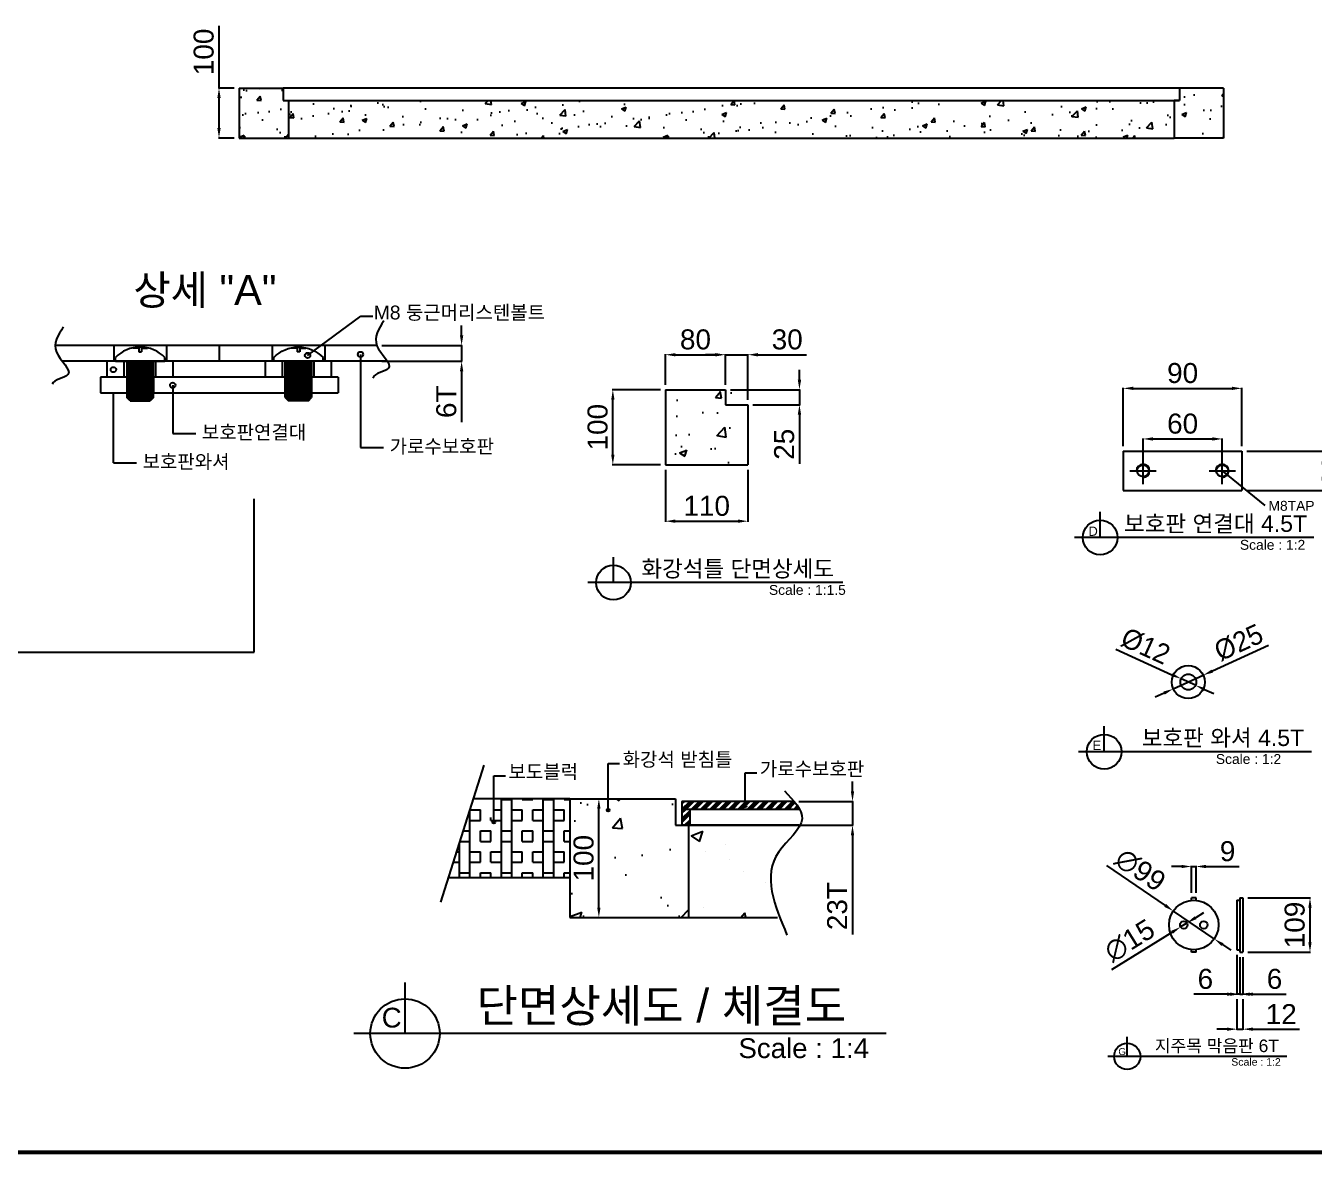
# Model space of a CAD drawing. Header units: millimetres. Extents: x 20003 to 26523, y -49763 to -45153.
# Drawn here: x 22654 to 25232, y -49612 to -47354 of the extents above; entities that cross this region are included whole.
import ezdxf
from ezdxf.enums import TextEntityAlignment as Align

# ---------------------------------------------------------------- set-up
doc = ezdxf.new("R2010")
doc.units = ezdxf.units.MM
doc.layers.add('LAYOUT', color=7, linetype='Continuous')
doc.layers.add('TEXT', color=7, linetype='Continuous')
doc.styles.get("Standard").update_dxf_attribs({"font": 'arial.ttf'})
doc.dimstyles.new('ISO-25', dxfattribs={"dimtxt": 40, "dimasz": 20, "dimexe": 1.25, "dimexo": 10, "dimgap": 10, "dimtad": 1, "dimdec": 0, "dimtxsty": 'Standard', "dimcen": 2.5, "dimclrd": 3, "dimclre": 3, "dimclrt": 3, "dimadec": 0, "dimazin": 0, "dimtfac": 1, "dimtdec": 0, "dimtmove": 0, "dimatfit": 3, "dimfxl": 0, "dimarcsym": 0})
pattern_1 = [(50, (10617.92, -49436.316), (100.20157, -8.7665), [10.4775, -115.2525]), (355, (10617.92, -49436.32), (-19.3839, 105.0813), [8.382, -92.2023]), (100.45144, (10626.27, -49437.05), (80.8177, 96.31476), [8.9045, -97.9496]), (46.1842, (10617.92, -49408.38), (149.0935, -23.1233), [15.7162, -172.8787]), (96.6356, (10630.35, -49410.3), (130.5723, 136.0844), [13.3568, -146.9246]), (351.1842, (10617.92, -49408.38), (130.5723, 136.0844), [12.573, -138.3029]), (21, (10631.89, -49415.36), (83.3879, -56.24586), [10.4775, -115.2525]), (326, (10631.89, -49415.36), (33.9911, 101.3034), [8.382, -92.202]), (71.45144, (10638.84, -49420.05), (117.379, 45.0575), [8.9045, -97.9495]), (37.5, (10617.924, -49436.316), (1.69873, 46.50527), [0, -91.0844, 0, -93.599, 0, -92.55125]), (7.5, (10617.924, -49436.316), (36.75081, 55.09932), [0, -53.3654, 0, -88.9889, 0, -35.27425]), (327.5, (10586.77, -49436.316), (74.57483, -3.15081), [0, -34.925, 0, -108.966, 0, -144.5895]), (317.5, (10572.8, -49436.316), (81.47105, 13.98457), [0, -45.4025, 0, -72.3646, 0, -102.6795])]

# ---------------------------------------------------------------- blocks, each defined once
blk = doc.blocks.new('*D16')
at = {"color": 3, "lineweight": -2, "transparency": 16777216}
for p, q in [((24850.2, -48194.6), (24850.2, -48077.9)), ((24870.2, -48079.2), (25067.8, -48079.2)), ((25087.8, -48194.6), (25087.8, -48077.9))]:
    blk.add_line(p, q, dxfattribs=at)
at = {"color": 3, "transparency": 16777216}
for points in [[(24870.2, -48075.9), (24870.2, -48082.5), (24850.2, -48079.2)], [(25067.8, -48075.9), (25067.8, -48082.5), (25087.8, -48079.2)]]:
    blk.add_solid(points, dxfattribs=at)
at = {"layer": 'Defpoints', "color": 0, "transparency": 16777216}
for p in [(25087.8, -48079.2), (24850.2, -48204.6), (25087.8, -48204.6)]:
    blk.add_point(p, dxfattribs=at)
at = {"color": 3, "transparency": 16777216, "insert": (24969, -48048.8), "char_height": 40, "attachment_point": 5}
blk.add_mtext('90', dxfattribs=at)
blk = doc.blocks.new('*D17')
at = {"color": 3, "lineweight": -2, "transparency": 16777216}
for p, q in [((25097.8, -48204.6), (25299.7, -48204.6)), ((25298.5, -48263.8), (25298.5, -48224.6)), ((25097.8, -48283.8), (25299.7, -48283.8))]:
    blk.add_line(p, q, dxfattribs=at)
at = {"color": 3, "transparency": 16777216}
for points in [[(25295.2, -48224.6), (25301.8, -48224.6), (25298.5, -48204.6)], [(25295.2, -48263.8), (25301.8, -48263.8), (25298.5, -48283.8)]]:
    blk.add_solid(points, dxfattribs=at)
at = {"layer": 'Defpoints', "color": 0, "transparency": 16777216}
for p in [(25087.8, -48204.6), (25298.5, -48204.6), (25087.8, -48283.8)]:
    blk.add_point(p, dxfattribs=at)
at = {"color": 3, "transparency": 16777216, "insert": (25268, -48244.2), "char_height": 40, "attachment_point": 5, "rotation": 90}
blk.add_mtext('30', dxfattribs=at)
blk = doc.blocks.new('*D18')
at = {"color": 3, "lineweight": -2, "transparency": 16777216}
for p, q in [((25140.6, -48593.8), (25028.5, -48644.9)), ((24950.2, -48680.5), (25010.3, -48653.1)), ((24932, -48688.8), (24913.8, -48697.1))]:
    blk.add_line(p, q, dxfattribs=at)
at = {"color": 3, "transparency": 16777216}
for points in [[(25027.1, -48641.8), (25029.9, -48647.9), (25010.3, -48653.1)], [(24930.7, -48685.8), (24933.4, -48691.8), (24950.2, -48680.5)]]:
    blk.add_solid(points, dxfattribs=at)
at = {"layer": 'Defpoints', "color": 0, "transparency": 16777216}
for p in [(25010.3, -48653.1), (24950.2, -48680.5)]:
    blk.add_point(p, dxfattribs=at)
at = {"color": 3, "transparency": 16777216, "insert": (25081.2, -48587.9), "char_height": 40, "attachment_point": 5, "rotation": 24.4839}
blk.add_mtext('{\\fMS PGothic|b0|i0|c129|p34;%%C25}', dxfattribs=at)
blk = doc.blocks.new('*D19')
at = {"color": 3, "lineweight": -2, "transparency": 16777216}
for p, q in [((24835.4, -48601.3), (24947.6, -48652.1)), ((24994.7, -48673.4), (24965.9, -48660.3)), ((25012.9, -48681.6), (25031.2, -48689.8))]:
    blk.add_line(p, q, dxfattribs=at)
at = {"color": 3, "transparency": 16777216}
for points in [[(24949, -48649), (24946.3, -48655.1), (24965.9, -48660.3)], [(25014.3, -48678.6), (25011.6, -48684.6), (24994.7, -48673.4)]]:
    blk.add_solid(points, dxfattribs=at)
at = {"layer": 'Defpoints', "color": 0, "transparency": 16777216}
for p in [(24965.9, -48660.3), (24994.7, -48673.4)]:
    blk.add_point(p, dxfattribs=at)
at = {"color": 3, "transparency": 16777216, "insert": (24894.8, -48595.2), "char_height": 40, "attachment_point": 5, "rotation": 335.6577}
blk.add_mtext('{\\fMS PGothic|b0|i0|c129|p34;%%C12}', dxfattribs=at)
blk = doc.blocks.new('*D20')
at = {"color": 3, "lineweight": -2, "transparency": 16777216}
for p, q in [((24889.8, -48234.2), (24889.8, -48179.2)), ((24909.8, -48180.4), (25028.2, -48180.4)), ((25048.2, -48234.2), (25048.2, -48179.2))]:
    blk.add_line(p, q, dxfattribs=at)
at = {"color": 3, "transparency": 16777216}
for points in [[(24909.8, -48177.1), (24909.8, -48183.8), (24889.8, -48180.4)], [(25028.2, -48177.1), (25028.2, -48183.8), (25048.2, -48180.4)]]:
    blk.add_solid(points, dxfattribs=at)
at = {"layer": 'Defpoints', "color": 0, "transparency": 16777216}
for p in [(25048.2, -48180.4), (24889.8, -48244.2), (25048.2, -48244.2)]:
    blk.add_point(p, dxfattribs=at)
at = {"color": 3, "transparency": 16777216, "insert": (24969, -48150), "char_height": 40, "attachment_point": 5}
blk.add_mtext('60', dxfattribs=at)
blk = doc.blocks.new('A$C36924EFD')
for p, q in [((0, 45), (0, -45)), ((0, 45), (6, 45)), ((6, -45), (6, 45)), ((0, -45), (6, -45))]:
    blk.add_line(p, q)
blk = doc.blocks.new('*D21')
at = {"color": 3, "lineweight": -2, "transparency": 16777216}
for p, q in [((23526.2, -47973.3), (23526.2, -47953.3)), ((23366.5, -47993.3), (23527.4, -47993.3)), ((23526.2, -47993.3), (23526.2, -48025)), ((23366.5, -48025), (23527.4, -48025)), ((23526.2, -48045), (23526.2, -48147))]:
    blk.add_line(p, q, dxfattribs=at)
at = {"color": 3, "transparency": 16777216}
for points in [[(23522.8, -47973.3), (23529.5, -47973.3), (23526.2, -47993.3)], [(23522.8, -48045), (23529.5, -48045), (23526.2, -48025)]]:
    blk.add_solid(points, dxfattribs=at)
at = {"layer": 'Defpoints', "color": 0, "transparency": 16777216}
for p in [(23356.5, -47993.3), (23356.5, -48025), (23526.2, -48025)]:
    blk.add_point(p, dxfattribs=at)
at = {"color": 3, "transparency": 16777216, "insert": (23495.7, -48106), "char_height": 40, "attachment_point": 5, "rotation": 90}
blk.add_mtext('6T', dxfattribs=at)
blk = doc.blocks.new('A$C5731754A')
at = {"color": 1}
for p, q in [((-11.2, 19.7), (-11.2, 20.5)), ((-1.9, 19.7), (-11.2, 19.7)), ((-1.9, 19.7), (-1.9, 14.1)), ((1.9, 19.7), (1.9, 14.1)), ((1.9, 19.7), (11.2, 19.7)), ((11.2, 19.7), (11.2, 20.5)), ((-37.5, 0), (-37.5, 5.7)), ((-37.5, 0), (37.5, 0)), ((-20, 0), (-20, -55)), ((-20, 0), (20, 0)), ((-1.9, 14.1), (1.9, 14.1)), ((20, -55), (20, 0)), ((37.5, 0), (37.5, 5.7)), ((-20, -2.5), (20, -2.5)), ((-20, -5), (20, -5)), ((-20, -7.5), (20, -7.5)), ((-20, -7.5), (20, -7.5)), ((-20, -10), (20, -10)), ((-20, -12.5), (20, -12.5)), ((-20, -12.5), (20, -12.5)), ((-20, -15), (20, -15)), ((-20, -17.5), (20, -17.5)), ((-20, -17.5), (20, -17.5)), ((-20, -20), (20, -20)), ((-20, -22.5), (20, -22.5)), ((-20, -22.5), (20, -22.5)), ((-20, -25), (20, -25)), ((-20, -27.5), (20, -27.5)), ((-20, -27.5), (20, -27.5)), ((-20, -30), (20, -30)), ((-20, -32.5), (20, -32.5)), ((-20, -35), (20, -35)), ((-20, -37.5), (20, -37.5)), ((-20, -40), (20, -40)), ((-20, -42.5), (20, -42.5)), ((-20, -45), (20, -45)), ((-20, -47.5), (20, -47.5)), ((-20, -50), (20, -50)), ((-20, -52.5), (20, -52.5)), ((-15, -60), (-20, -55)), ((-20, -55), (20, -55)), ((-17.5, -57.5), (17.5, -57.5)), ((20, -55), (15, -60)), ((-15, -60), (15, -60))]:
    blk.add_line(p, q, dxfattribs=at)
blk.add_arc((0, -30.4), 52, 43.8928, 136.1072, dxfattribs=at)
blk = doc.blocks.new('*D22')
at = {"color": 3, "lineweight": -2, "transparency": 16777216}
for p, q in [((24308.4, -48885.8), (24308.4, -48865.8)), ((24201.1, -48905.8), (24309.6, -48905.8)), ((24308.4, -48905.8), (24308.4, -48953.3)), ((24211.9, -48953.3), (24309.6, -48953.3)), ((24308.4, -48973.3), (24308.4, -49171.9))]:
    blk.add_line(p, q, dxfattribs=at)
at = {"color": 3, "transparency": 16777216}
for points in [[(24305.1, -48885.8), (24311.7, -48885.8), (24308.4, -48905.8)], [(24305.1, -48973.3), (24311.7, -48973.3), (24308.4, -48953.3)]]:
    blk.add_solid(points, dxfattribs=at)
at = {"layer": 'Defpoints', "color": 0, "transparency": 16777216}
for p in [(24191.1, -48905.8), (24308.4, -48905.8), (24201.9, -48953.3)]:
    blk.add_point(p, dxfattribs=at)
at = {"color": 3, "transparency": 16777216, "insert": (24277.9, -49115.2), "char_height": 40, "attachment_point": 5, "rotation": 90}
blk.add_mtext('23T', dxfattribs=at)
blk = doc.blocks.new('*D23')
at = {"color": 3, "lineweight": -2, "transparency": 16777216}
for p, q in [((23752.7, -48900.5), (23802, -48900.5)), ((23800.8, -49118.1), (23800.8, -48920.5)), ((23752.7, -49138.1), (23802, -49138.1))]:
    blk.add_line(p, q, dxfattribs=at)
at = {"color": 3, "transparency": 16777216}
for points in [[(23797.5, -48920.5), (23804.1, -48920.5), (23800.8, -48900.5)], [(23797.5, -49118.1), (23804.1, -49118.1), (23800.8, -49138.1)]]:
    blk.add_solid(points, dxfattribs=at)
at = {"layer": 'Defpoints', "color": 0, "transparency": 16777216}
for p in [(23742.7, -48900.5), (23800.8, -48900.5), (23742.7, -49138.1)]:
    blk.add_point(p, dxfattribs=at)
at = {"color": 3, "transparency": 16777216, "insert": (23770.4, -49019.3), "char_height": 40, "attachment_point": 5, "rotation": 90}
blk.add_mtext('100', dxfattribs=at)
blk = doc.blocks.new('*D24')
at = {"color": 3, "lineweight": -2, "transparency": 16777216}
for p, q in [((23040.7, -47478.3), (23040.7, -47353.8)), ((23071, -47478.3), (23039.4, -47478.3)), ((23040.7, -47558.3), (23040.7, -47498.3)), ((23071, -47578.3), (23039.4, -47578.3))]:
    blk.add_line(p, q, dxfattribs=at)
at = {"color": 3, "transparency": 16777216}
for points in [[(23037.3, -47498.3), (23044, -47498.3), (23040.7, -47478.3)], [(23037.3, -47558.3), (23044, -47558.3), (23040.7, -47578.3)]]:
    blk.add_solid(points, dxfattribs=at)
at = {"layer": 'Defpoints', "color": 0, "transparency": 16777216}
for p in [(23040.7, -47478.3), (23081, -47478.3), (23081, -47578.3)]:
    blk.add_point(p, dxfattribs=at)
at = {"color": 3, "transparency": 16777216, "insert": (23010.2, -47406), "char_height": 40, "attachment_point": 5, "rotation": 90}
blk.add_mtext('100', dxfattribs=at)
blk = doc.blocks.new('*D2')
at = {"color": 3, "lineweight": -2, "transparency": 16777216}
for p, q in [((16880.3, -24788.6), (16997.3, -24868.4)), ((17095.6, -24935.4), (17013.8, -24879.6)), ((17112.1, -24946.7), (17128.6, -24958))]:
    blk.add_line(p, q, dxfattribs=at)
at = {"color": 3, "transparency": 16777216}
for points in [[(16999.2, -24865.6), (16995.4, -24871.1), (17013.8, -24879.6)], [(17114, -24944), (17110.2, -24949.5), (17095.6, -24935.4)]]:
    blk.add_solid(points, dxfattribs=at)
at = {"layer": 'Defpoints', "color": 0, "transparency": 16777216}
for p in [(17013.8, -24879.6), (17095.6, -24935.4)]:
    blk.add_point(p, dxfattribs=at)
at = {"color": 3, "transparency": 16777216, "insert": (16947.7, -24797.7), "char_height": 40, "attachment_point": 5, "rotation": 325.6971}
blk.add_mtext('∅99', dxfattribs=at)
blk = doc.blocks.new('*D3')
at = {"color": 3, "lineweight": -2, "transparency": 16777216}
for p, q in [((17041.1, -24903.6), (17028.3, -24911.5)), ((17058.1, -24893.1), (17075.1, -24882.5)), ((16890.7, -24996.7), (17011.3, -24922))]:
    blk.add_line(p, q, dxfattribs=at)
at = {"color": 3, "transparency": 16777216}
for points in [[(17056.3, -24890.2), (17059.8, -24895.9), (17041.1, -24903.6)], [(17009.6, -24919.2), (17013.1, -24924.8), (17028.3, -24911.5)]]:
    blk.add_solid(points, dxfattribs=at)
at = {"layer": 'Defpoints', "color": 0, "transparency": 16777216}
for p in [(17041.1, -24903.6), (17028.3, -24911.5)]:
    blk.add_point(p, dxfattribs=at)
at = {"color": 3, "transparency": 16777216, "insert": (16926.5, -24938.8), "char_height": 40, "attachment_point": 5, "rotation": 31.7725}
blk.add_mtext('∅15', dxfattribs=at)
blk = doc.blocks.new('*D4')
at = {"color": 3, "lineweight": -2, "transparency": 16777216}
for p, q in [((17030.2, -24790.5), (17010.2, -24790.5)), ((17050.2, -24843), (17050.2, -24789.2)), ((17050.2, -24790.5), (17059.2, -24790.5)), ((17059.2, -24843), (17059.2, -24789.2)), ((17079.2, -24790.5), (17145.5, -24790.5))]:
    blk.add_line(p, q, dxfattribs=at)
at = {"color": 3, "transparency": 16777216}
for points in [[(17030.2, -24787.2), (17030.2, -24793.8), (17050.2, -24790.5)], [(17079.2, -24787.2), (17079.2, -24793.8), (17059.2, -24790.5)]]:
    blk.add_solid(points, dxfattribs=at)
at = {"layer": 'Defpoints', "color": 0, "transparency": 16777216}
for p in [(17059.2, -24790.5), (17050.2, -24853), (17059.2, -24853)]:
    blk.add_point(p, dxfattribs=at)
at = {"color": 3, "transparency": 16777216, "insert": (17122.4, -24760.1), "char_height": 40, "attachment_point": 5}
blk.add_mtext('9', dxfattribs=at)
blk = doc.blocks.new('*D5')
at = {"color": 3, "lineweight": -2, "transparency": 16777216}
for p, q in [((17163.1, -24853), (17288.5, -24853)), ((17287.2, -24873), (17287.2, -24942)), ((17163.1, -24962), (17288.5, -24962))]:
    blk.add_line(p, q, dxfattribs=at)
at = {"color": 3, "transparency": 16777216}
for points in [[(17283.9, -24873), (17290.5, -24873), (17287.2, -24853)], [(17283.9, -24942), (17290.5, -24942), (17287.2, -24962)]]:
    blk.add_solid(points, dxfattribs=at)
at = {"layer": 'Defpoints', "color": 0, "transparency": 16777216}
for p in [(17153.1, -24853), (17153.1, -24962), (17287.2, -24962)]:
    blk.add_point(p, dxfattribs=at)
at = {"color": 3, "transparency": 16777216, "insert": (17256.8, -24907.5), "char_height": 40, "attachment_point": 5, "rotation": 90}
blk.add_mtext('109', dxfattribs=at)
blk = doc.blocks.new('*D6')
at = {"color": 3, "lineweight": -2, "transparency": 16777216}
for p, q in [((17147.1, -24972), (17147.1, -25047.3)), ((17153.1, -24972), (17153.1, -25047.3)), ((17127.1, -25046), (17107.1, -25046)), ((17147.1, -25046), (17153.1, -25046)), ((17173.1, -25046), (17239.5, -25046))]:
    blk.add_line(p, q, dxfattribs=at)
at = {"color": 3, "transparency": 16777216}
for points in [[(17127.1, -25042.7), (17127.1, -25049.3), (17147.1, -25046)], [(17173.1, -25042.7), (17173.1, -25049.3), (17153.1, -25046)]]:
    blk.add_solid(points, dxfattribs=at)
at = {"layer": 'Defpoints', "color": 0, "transparency": 16777216}
for p in [(17147.1, -24962), (17153.1, -24962), (17153.1, -25046)]:
    blk.add_point(p, dxfattribs=at)
at = {"color": 3, "transparency": 16777216, "insert": (17216.3, -25015.6), "char_height": 40, "attachment_point": 5}
blk.add_mtext('6', dxfattribs=at)
blk = doc.blocks.new('*D7')
at = {"color": 3, "lineweight": -2, "transparency": 16777216}
for p, q in [((17141.1, -24967), (17141.1, -25047.3)), ((17147.1, -24972), (17147.1, -25047.3)), ((17121.1, -25046), (17054.7, -25046)), ((17147.1, -25046), (17141.1, -25046)), ((17167.1, -25046), (17187.1, -25046))]:
    blk.add_line(p, q, dxfattribs=at)
at = {"color": 3, "transparency": 16777216}
for points in [[(17121.1, -25042.7), (17121.1, -25049.3), (17141.1, -25046)], [(17167.1, -25042.7), (17167.1, -25049.3), (17147.1, -25046)]]:
    blk.add_solid(points, dxfattribs=at)
at = {"layer": 'Defpoints', "color": 0, "transparency": 16777216}
for p in [(17141.1, -24957), (17147.1, -24962), (17141.1, -25046)]:
    blk.add_point(p, dxfattribs=at)
at = {"color": 3, "transparency": 16777216, "insert": (17077.9, -25015.6), "char_height": 40, "attachment_point": 5}
blk.add_mtext('6', dxfattribs=at)
blk = doc.blocks.new('*D8')
at = {"color": 3, "lineweight": -2, "transparency": 16777216}
for p, q in [((17141.1, -25056), (17141.1, -25117.3)), ((17153.1, -25056), (17153.1, -25117.3)), ((17121.1, -25116), (17101.1, -25116)), ((17141.1, -25116), (17153.1, -25116)), ((17173.1, -25116), (17266.2, -25116))]:
    blk.add_line(p, q, dxfattribs=at)
at = {"color": 3, "transparency": 16777216}
for points in [[(17121.1, -25112.7), (17121.1, -25119.3), (17141.1, -25116)], [(17173.1, -25112.7), (17173.1, -25119.3), (17153.1, -25116)]]:
    blk.add_solid(points, dxfattribs=at)
at = {"layer": 'Defpoints', "color": 0, "transparency": 16777216}
for p in [(17141.1, -25046), (17153.1, -25046), (17153.1, -25116)]:
    blk.add_point(p, dxfattribs=at)
at = {"color": 3, "transparency": 16777216, "insert": (17229.7, -25085.9), "char_height": 40, "attachment_point": 5}
blk.add_mtext('12', dxfattribs=at)
blk = doc.blocks.new('*D11')
at = {"color": 3, "lineweight": -2, "transparency": 16777216}
for p, q in [((-175, 264.3), (-271.6, 264.3)), ((-270.3, 134.3), (-270.3, 244.3)), ((-175, 114.3), (-271.6, 114.3))]:
    blk.add_line(p, q, dxfattribs=at)
at = {"color": 3, "transparency": 16777216}
for points in [[(-267, 244.3), (-273.6, 244.3), (-270.3, 264.3)], [(-273.6, 134.3), (-267, 134.3), (-270.3, 114.3)]]:
    blk.add_solid(points, dxfattribs=at)
at = {"layer": 'Defpoints', "color": 0, "transparency": 16777216}
for p in [(-270.3, 264.3), (-165, 264.3), (-165, 114.3)]:
    blk.add_point(p, dxfattribs=at)
at = {"color": 3, "transparency": 16777216, "insert": (-300.7, 189.3), "char_height": 40, "attachment_point": 5, "rotation": 90}
blk.add_mtext('100', dxfattribs=at)
blk = doc.blocks.new('*D12')
at = {"color": 3, "lineweight": -2, "transparency": 16777216}
for p, q in [((-165, 104.3), (-165, 0)), ((0, 104.3), (0, 0)), ((-145, 1.2), (-20, 1.2))]:
    blk.add_line(p, q, dxfattribs=at)
at = {"color": 3, "transparency": 16777216}
for points in [[(-145, 4.6), (-145, -2.1), (-165, 1.2)], [(-20, -2.1), (-20, 4.6), (0, 1.2)]]:
    blk.add_solid(points, dxfattribs=at)
at = {"layer": 'Defpoints', "color": 0, "transparency": 16777216}
for p in [(-165, 114.3), (0, 114.3), (0, 1.2)]:
    blk.add_point(p, dxfattribs=at)
at = {"color": 3, "transparency": 16777216, "insert": (-82.5, 31.7), "char_height": 40, "attachment_point": 5}
blk.add_mtext('110', dxfattribs=at)
blk = doc.blocks.new('*D13')
at = {"color": 3, "lineweight": -2, "transparency": 16777216}
for p, q in [((-165, 274.3), (-165, 335.5)), ((-45, 274.3), (-45, 335.5)), ((-145, 334.3), (-65, 334.3))]:
    blk.add_line(p, q, dxfattribs=at)
at = {"color": 3, "transparency": 16777216}
for points in [[(-145, 337.6), (-145, 330.9), (-165, 334.3)], [(-65, 330.9), (-65, 337.6), (-45, 334.3)]]:
    blk.add_solid(points, dxfattribs=at)
at = {"layer": 'Defpoints', "color": 0, "transparency": 16777216}
for p in [(-45, 334.3), (-165, 264.3), (-45, 264.3)]:
    blk.add_point(p, dxfattribs=at)
at = {"color": 3, "transparency": 16777216, "insert": (-105, 364.7), "char_height": 40, "attachment_point": 5}
blk.add_mtext('80', dxfattribs=at)
blk = doc.blocks.new('*D14')
at = {"color": 3, "lineweight": -2, "transparency": 16777216}
for p, q in [((-45, 274.3), (-45, 335.5)), ((0, 244.3), (0, 335.5)), ((-65, 334.3), (-85, 334.3)), ((-45, 334.3), (0, 334.3)), ((20, 334.3), (117.1, 334.3))]:
    blk.add_line(p, q, dxfattribs=at)
at = {"color": 3, "transparency": 16777216}
for points in [[(-65, 330.9), (-65, 337.6), (-45, 334.3)], [(20, 337.6), (20, 330.9), (0, 334.3)]]:
    blk.add_solid(points, dxfattribs=at)
at = {"layer": 'Defpoints', "color": 0, "transparency": 16777216}
for p in [(0, 334.3), (-45, 264.3), (0, 234.3)]:
    blk.add_point(p, dxfattribs=at)
at = {"color": 3, "transparency": 16777216, "insert": (78.6, 364.7), "char_height": 40, "attachment_point": 5}
blk.add_mtext('30', dxfattribs=at)
blk = doc.blocks.new('*D15')
at = {"color": 3, "lineweight": -2, "transparency": 16777216}
for p, q in [((103.1, 284.3), (103.1, 304.3)), ((-35, 264.3), (104.4, 264.3)), ((103.1, 264.3), (103.1, 234.3)), ((10, 234.3), (104.4, 234.3)), ((103.1, 214.3), (103.1, 116))]:
    blk.add_line(p, q, dxfattribs=at)
at = {"color": 3, "transparency": 16777216}
for points in [[(99.8, 284.3), (106.5, 284.3), (103.1, 264.3)], [(106.5, 214.3), (99.8, 214.3), (103.1, 234.3)]]:
    blk.add_solid(points, dxfattribs=at)
at = {"layer": 'Defpoints', "color": 0, "transparency": 16777216}
for p in [(-45, 264.3), (0, 234.3), (103.1, 234.3)]:
    blk.add_point(p, dxfattribs=at)
at = {"color": 3, "transparency": 16777216, "insert": (72.7, 155.1), "char_height": 40, "attachment_point": 5, "rotation": 90}
blk.add_mtext('25', dxfattribs=at)
blk = doc.blocks.new('A$C2C0F6B7D')
for p, q in [((0, 109), (-9, 109)), ((-9, 103.8), (-9, 109)), ((0, 103.8), (0, 109)), ((81.9, 104), (87.9, 104)), ((81.9, 104), (81.9, 5)), ((87.9, 109), (93.9, 109)), ((87.9, 109), (87.9, 0)), ((93.9, 109), (93.9, 0)), ((-9, 0), (-9, 5.2)), ((0, 0), (-9, 0)), ((0, 0), (0, 5.2)), ((81.9, 5), (87.9, 5)), ((87.9, 0), (93.9, 0)), ((-137.7, -208.4), (-137.7, -169.6)), ((181.4, -208.4), (-176.5, -208.4))]:
    blk.add_line(p, q)
for centre, radius in [((-4.5, 54.5), 49.5), ((-24.5, 54.5), 7.5), ((15.5, 54.5), 7.5), ((-137.7, -208.4), 26.3)]:
    blk.add_circle(centre, radius)
blk.add_text('G', height=14).set_placement((-155.4, -205.8))
at = {"layer": 'TEXT'}
blk.add_text('지주목 막음판 6T', height=25, dxfattribs=at).set_placement((41.8, -199.8), align=Align.CENTER)
blk.add_text('Scale : 1:2', height=15, dxfattribs=at).set_placement((70.6, -227))
for p1, p2, picture, middle in [((36.4, 26.6), (-45.4, 82.4), '*D2', (-111.5, 164.3)), ((-18.1, 58.4), (-30.9, 50.6), '*D3', (-132.7, 23.3))]:
    dim = blk.add_diameter_dim_2p(p1=p1, p2=p2, dimstyle='ISO-25')
    dim.commit()
    dim.dimension.update_dxf_attribs({"geometry": picture, "text_midpoint": middle, "insert": (-17059.2, 24962)})
for base, p1, p2, picture, middle in [((0, 171.5), (-9, 109), (0, 109), '*D4', (63.2, 202)), ((81.9, -84), (87.9, 0), (81.9, 5), '*D7', (18.7, -53.5)), ((93.9, -84), (87.9, 0), (93.9, 0), '*D6', (157.1, -53.5)), ((93.9, -154), (81.9, -84), (93.9, -84), '*D8', (170.5, -123.9))]:
    dim = blk.add_linear_dim(base=base, p1=p1, p2=p2, dimstyle='ISO-25')
    dim.commit()
    dim.dimension.update_dxf_attribs({"geometry": picture, "text_midpoint": middle, "insert": (-17059.2, 24962)})
dim = blk.add_linear_dim(base=(228, 0), p1=(93.9, 109), p2=(93.9, 0), angle=90, dimstyle='ISO-25')
dim.commit()
dim.dimension.update_dxf_attribs({"geometry": '*D5', "text_midpoint": (197.6, 54.5), "insert": (-17059.2, 24962)})
blk = doc.blocks.new('A$C57602617')
h = blk.add_hatch()
h.set_pattern_fill('AR-CONC', color=256, scale=0.825)
h.set_pattern_definition([(50, (-20131.66, -2672.8), (150.30235, -13.14975), [15.7163, -172.8787]), (355, (-20131.66, -2672.8), (-29.0758, 157.6219), [12.573, -138.3035]), (100.45144, (-20119.13, -2673.9), (121.2265, 144.4721), [13.3568, -146.9245]), (46.1842, (-20131.66, -2630.9), (223.6402, -34.685), [23.5744, -259.318]), (96.6356, (-20113.02, -2633.78), (195.8584, 204.1266), [20.0351, -220.387]), (351.1842, (-20131.66, -2630.9), (195.8584, 204.1266), [18.8595, -207.4543]), (21, (-20110.7, -2641.37), (125.0819, -84.3688), [15.7163, -172.8787]), (326, (-20110.7, -2641.37), (50.9867, 151.9551), [12.573, -138.303]), (71.45144, (-20100.28, -2648.4), (176.0685, 67.5863), [13.3568, -146.9242]), (37.5, (-20131.66, -2672.803), (2.5481, 69.7579), [0, -136.6266, 0, -140.3985, 0, -138.82688]), (7.5, (-20131.66, -2672.8), (55.12622, 82.64897), [0, -80.0481, 0, -133.48335, 0, -52.91137]), (327.5, (-20178.39, -2672.803), (111.86224, -4.72621), [0, -52.3875, 0, -163.449, 0, -216.88425]), (317.5, (-20199.34, -2672.8), (122.20657, 20.97686), [0, -68.10375, 0, -108.5469, 0, -154.01925])])
h.paths.add_polyline_path([(-16.5, 114.3), (-16.5, 231.3), (-33, 231.3), (-33, 264.3), (-165, 264.3), (-165, 114.3)])
for p, q in [((-165, 264.3), (-165, 114.3)), ((-165, 264.3), (-45, 264.3)), ((-45, 264.3), (-45, 234.3)), ((-45, 234.3), (0, 234.3)), ((0, 234.3), (0, 114.3)), ((-165, 114.3), (0, 114.3)), ((-269.2, -121.7), (-269.2, -70.5)), ((189.9, -121.7), (-320.4, -121.7))]:
    blk.add_line(p, q)
blk.add_circle((-269.2, -121.7), 34.7)
at = {"layer": 'TEXT'}
blk.add_text('화강석틀 단면상세도', height=33, dxfattribs=at).set_placement((-20.4, -110.3), align=Align.CENTER)
blk.add_text('Scale : 1:1.5', height=19.8, dxfattribs=at).set_placement((42.1, -146.2))
for base, p1, p2, text, picture, middle in [((-45, 334.3), (-165, 264.3), (-45, 264.3), '80', '*D13', (-105, 364.7)), ((0, 334.3), (-45, 264.3), (0, 234.3), '30', '*D14', (78.6, 364.7)), ((0, 1.2), (-165, 114.3), (0, 114.3), '110', '*D12', (-82.5, 31.7))]:
    dim = blk.add_linear_dim(base=base, p1=p1, p2=p2, text=text, dimstyle='ISO-25')
    dim.commit()
    dim.dimension.update_dxf_attribs({"geometry": picture, "text_midpoint": middle})
dim = blk.add_linear_dim(base=(103.1, 234.3), p1=(-45, 264.3), p2=(0, 234.3), angle=90, text='25', dimstyle='ISO-25', override={"dimtxsty": 'Standard'})
dim.commit()
dim.dimension.update_dxf_attribs({"geometry": '*D15', "text_midpoint": (72.7, 155.1)})
dim = blk.add_linear_dim(base=(-270.3, 264.3), p1=(-165, 114.3), p2=(-165, 264.3), angle=90, text='100', dimstyle='ISO-25')
dim.commit()
dim.dimension.update_dxf_attribs({"geometry": '*D11', "text_midpoint": (-300.7, 189.3)})

msp = doc.modelspace()

# ---------------------------------------------------------------- hatches: boundary and pattern name
h = msp.add_hatch()
h.set_pattern_fill('AR-CONC', color=256, scale=0.55)
h.set_pattern_definition([(50, (9769.92, -49436.316), (100.20157, -8.7665), [10.4775, -115.2525]), (355, (9769.92, -49436.32), (-19.3839, 105.0813), [8.382, -92.2023]), (100.45144, (9778.27, -49437.05), (80.8177, 96.31476), [8.9045, -97.9496]), (46.1842, (9769.92, -49408.38), (149.0935, -23.1233), [15.7162, -172.8787]), (96.6356, (9782.35, -49410.3), (130.5723, 136.0844), [13.3568, -146.9246]), (351.1842, (9769.92, -49408.38), (130.5723, 136.0844), [12.573, -138.3029]), (21, (9783.89, -49415.36), (83.3879, -56.24586), [10.4775, -115.2525]), (326, (9783.89, -49415.36), (33.9911, 101.3034), [8.382, -92.202]), (71.45144, (9790.84, -49420.05), (117.379, 45.0575), [8.9045, -97.9495]), (37.5, (9769.924, -49436.316), (1.69873, 46.50527), [0, -91.0844, 0, -93.599, 0, -92.55125]), (7.5, (9769.924, -49436.316), (36.75081, 55.09932), [0, -53.3654, 0, -88.9889, 0, -35.27425]), (327.5, (9738.77, -49436.316), (74.57483, -3.15081), [0, -34.925, 0, -108.966, 0, -144.5895]), (317.5, (9724.8, -49436.316), (81.47105, 13.98457), [0, -45.4025, 0, -72.3646, 0, -102.6795])])
h.paths.add_polyline_path([(23180, -47578.3), (23180, -47500.3), (23169, -47500.3), (23169, -47478.3), (23081, -47478.3), (23081, -47578.3)])
h = msp.add_hatch()
h.set_pattern_fill('AR-CONC', color=256, scale=0.55)
h.set_pattern_definition(pattern_1)
h.paths.add_polyline_path([(24952, -47503.3), (24952, -47578.3), (25051, -47578.3), (25051, -47478.3), (24963, -47478.3), (24963, -47503.3)])
h = msp.add_hatch()
h.set_pattern_fill('AR-CONC', color=256, scale=0.55)
h.set_pattern_definition(pattern_1)
h.paths.add_polyline_path([(23180, -47503.3), (23180, -47578.3), (24952, -47578.3), (24952, -47503.3)])
h = msp.add_hatch()
h.set_pattern_fill('BOX', color=256, scale=3.3)
h.set_pattern_definition([(90, (15726.55, -49362.87), (-83.82, 5e-15), []), (90, (15747.5, -49362.87), (-83.82, 5e-15), []), (0, (15726.55, -49362.87), (0, 83.82), [-20.955, 20.955]), (0, (15726.55, -49341.92), (0, 83.82), [-20.955, 20.955]), (0, (15726.55, -49320.96), (0, 83.82), [20.955, -20.955]), (0, (15726.55, -49300.01), (0, 83.82), [20.955, -20.955]), (90, (15768.46, -49362.87), (-83.82, 5e-15), [20.955, -20.955]), (90, (15789.41, -49362.87), (-83.82, 5e-15), [20.955, -20.955])])
h.paths.add_polyline_path([(23742.7, -49058.9), (23742.7, -48900.5), (23590.8, -48900.5), (23590.8, -48950, -1), (23590.8, -48944.6), (23549.9, -48900.5), (23499.8, -49058.9)])
h = msp.add_hatch()
h.set_pattern_fill('AR-CONC', color=256, scale=1.32)
h.set_pattern_definition([(50, (-8203.95, -53599.86), (240.4838, -21.0396), [25.146, -276.606]), (355, (-8203.95, -53599.86), (-46.5213, 252.195), [20.1168, -221.2856]), (100.45144, (-8183.9, -53601.61), (193.9624, 231.1554), [21.3708, -235.0791]), (46.1842, (-8203.95, -53532.8), (357.8243, -55.496), [37.719, -414.909]), (96.6356, (-8174.13, -53537.43), (313.3735, 326.6025), [32.0562, -352.619]), (351.1842, (-8203.95, -53532.8), (313.3735, 326.6025), [30.175, -331.927]), (21, (-8170.42, -53549.57), (200.131, -134.9901), [25.146, -276.606]), (326, (-8170.42, -53549.57), (81.5787, 243.1281), [20.1168, -221.2848]), (71.45144, (-8153.74, -53560.82), (281.7097, 108.138), [21.3708, -235.0787]), (37.5, (-8203.945, -53599.86), (4.07696, 111.61265), [0, -218.60256, 0, -224.6376, 0, -222.123]), (7.5, (-8203.95, -53599.86), (88.20195, 132.23836), [0, -128.07696, 0, -213.57336, 0, -84.6582]), (327.5, (-8278.71, -53599.86), (178.97959, -7.56194), [0, -83.82, 0, -261.5184, 0, -347.0148]), (317.5, (-8312.24, -53599.86), (195.5305, 33.563), [0, -108.966, 0, -173.675, 0, -246.4308])])
h.paths.add_polyline_path([(23980.3, -49138.1), (23980.3, -48953.3), (23953.9, -48953.3), (23953.9, -48900.5), (23742.7, -48900.5), (23742.7, -49138.1)])

# ---------------------------------------------------------------- linework, layer by layer
for p, q in [((23081, -47478.3), (23081, -47578.3)), ((23081, -47478.3), (23169, -47478.3)), ((23169, -47478.3), (23169, -47503.3)), ((25051, -47478.3), (23169, -47478.3)), ((25051, -47478.3), (24963, -47478.3)), ((24963, -47478.3), (24963, -47503.3)), ((25051, -47478.3), (25051, -47578.3)), ((23169, -47503.3), (24963, -47503.3)), ((23180, -47503.3), (23180, -47578.3)), ((23180, -47503.3), (24952, -47503.3)), ((24963, -47503.3), (24952, -47503.3)), ((24952, -47503.3), (24952, -47578.3)), ((23081, -47578.3), (23180, -47578.3)), ((23180, -47578.3), (24952, -47578.3)), ((25051, -47578.3), (24952, -47578.3)), ((23217.9, -48013.3), (23324.4, -47934.8)), ((23324.4, -47934.8), (23348.4, -47934.8)), ((23356.5, -47993.3), (22712.9, -47993.3)), ((23041.3, -47993.3), (23041.3, -48025)), ((23377.8, -48025), (22727.1, -48025)), ((22816.9, -48056.6), (22816.9, -48025)), ((22948.9, -48056.6), (22948.9, -48025)), ((23133.7, -48056.6), (23133.7, -48025)), ((23265.7, -48056.6), (23265.7, -48025)), ((23323.9, -48011.3), (23323.9, -48197.6)), ((22948.9, -48056.6), (22816.9, -48056.6)), ((23265.7, -48056.6), (23133.7, -48056.6)), ((22948.1, -48073), (22948.1, -48169.4)), ((22829.4, -48228), (22829.4, -48088.3)), ((22948.1, -48169.4), (22994, -48169.4)), ((23323.9, -48197.6), (23369.8, -48197.6)), ((24850.2, -48204.6), (24850.2, -48283.8)), ((24850.2, -48204.6), (25087.8, -48204.6)), ((25087.8, -48204.6), (25087.8, -48283.8)), ((22829.4, -48228), (22875.4, -48228)), ((25048.2, -48244.2), (25133.5, -48313.8)), ((24850.2, -48283.8), (25087.8, -48283.8)), ((23110.8, -48606.9), (23110.8, -48300.2)), ((24803.9, -48377.7), (24803.9, -48326.5)), ((25231.5, -48377.7), (24752.7, -48377.7)), ((22601.2, -48606.9), (23110.8, -48606.9)), ((24812, -48806.2), (24812, -48755)), ((25226.9, -48806.2), (24760.8, -48806.2)), ((23484.4, -49107.4), (23571.3, -48833)), ((23819.4, -48923), (23819.4, -48829.9)), ((23819.4, -48829.9), (23842.3, -48829.9)), ((23590.8, -48947.3), (23590.8, -48854.2)), ((23590.8, -48854.2), (23613.8, -48854.2)), ((24093.8, -48914.8), (24093.8, -48848.7)), ((24093.8, -48848.7), (24116.8, -48848.7)), ((23742.7, -48900.5), (23549.9, -48900.5)), ((23742.7, -48900.5), (23742.7, -49058.9)), ((23742.7, -48900.5), (23742.7, -49138.1)), ((23742.7, -48900.5), (23953.9, -48900.5)), ((23953.9, -48900.5), (23953.9, -48953.3)), ((23953.9, -48953.3), (23980.3, -48953.3)), ((23953.9, -48953.3), (24241.9, -48953.3)), ((23980.3, -48953.3), (23980.3, -49138.1)), ((23742.7, -49058.9), (23499.8, -49058.9)), ((23742.7, -49138.1), (23980.3, -49138.1)), ((23980.3, -49138.1), (24158.1, -49138.1)), ((23412.9, -49370.1), (23412.9, -49267.7)), ((24375.7, -49370.1), (23310.5, -49370.1))]:
    msp.add_line(p, q)
at = {"color": 2}
for p, q in [((22830.1, -47993.3), (22830.1, -48025)), ((22935.7, -47993.3), (22935.7, -48025)), ((23146.9, -47993.3), (23146.9, -48025)), ((23252.5, -47993.3), (23252.5, -48025)), ((22851.2, -48056.6), (22851.2, -48025)), ((22914.6, -48056.6), (22914.6, -48025)), ((23168, -48056.6), (23168, -48025)), ((23231.4, -48056.6), (23231.4, -48025)), ((22859.2, -48056.6), (22859.2, -48088.3)), ((22906.7, -48056.6), (22906.7, -48088.3)), ((23176, -48056.6), (23176, -48088.3)), ((23223.5, -48056.6), (23223.5, -48088.3)), ((23967.1, -48905.8), (23967.1, -48953.3)), ((24191.1, -48905.8), (23967.1, -48905.8)), ((24202.2, -48921.7), (23967.1, -48921.7)), ((23982.9, -48921.7), (23982.9, -48953.3)), ((24201.9, -48953.3), (23967.1, -48953.3))]:
    msp.add_line(p, q, dxfattribs=at)
at = {"color": 4}
for p, q in [((22856.5, -48056.6), (22856.5, -48088.3)), ((22909.3, -48056.6), (22909.3, -48088.3)), ((23173.3, -48056.6), (23173.3, -48088.3)), ((23226.1, -48056.6), (23226.1, -48088.3))]:
    msp.add_line(p, q, dxfattribs=at)
at = {"color": 1}
for p, q in [((24889.8, -48270.6), (24889.8, -48217.8)), ((25048.2, -48270.6), (25048.2, -48217.8)), ((24863.4, -48244.2), (24916.2, -48244.2)), ((25021.8, -48244.2), (25074.6, -48244.2))]:
    msp.add_line(p, q, dxfattribs=at)
at = {"color": 2, "linetype": 'Continuous'}
for p, q in [((23967.1, -48921.4), (23982.7, -48905.8)), ((23967.1, -48906.7), (23968, -48905.8)), ((23967.1, -48910.6), (23971.9, -48905.8)), ((23970.8, -48921.6), (23986.6, -48905.8)), ((23974.8, -48921.6), (23990.6, -48905.8)), ((23985.5, -48921.7), (24001.3, -48905.8)), ((23989.5, -48921.6), (24005.3, -48905.8)), ((23993.4, -48921.7), (24009.3, -48905.8)), ((24004.2, -48921.6), (24020, -48905.8)), ((24008.1, -48921.6), (24024, -48905.8)), ((24012.1, -48921.6), (24027.9, -48905.8)), ((24022.9, -48921.6), (24038.7, -48905.8)), ((24026.8, -48921.7), (24042.6, -48905.8)), ((24030.8, -48921.6), (24046.6, -48905.8)), ((24041.5, -48921.6), (24057.4, -48905.8)), ((24045.5, -48921.6), (24061.3, -48905.8)), ((24049.4, -48921.6), (24065.3, -48905.8)), ((24060.2, -48921.6), (24076, -48905.8)), ((24064.2, -48921.6), (24080, -48905.8)), ((24068.1, -48921.7), (24083.9, -48905.8)), ((24078.9, -48921.6), (24094.7, -48905.8)), ((24082.8, -48921.6), (24098.6, -48905.8)), ((24086.8, -48921.7), (24102.6, -48905.8)), ((24097.5, -48921.6), (24113.4, -48905.8)), ((24101.5, -48921.6), (24117.3, -48905.8)), ((24105.4, -48921.7), (24121.3, -48905.8)), ((24116.2, -48921.6), (24132, -48905.8)), ((24120.2, -48921.6), (24136, -48905.8)), ((24124.1, -48921.6), (24139.9, -48905.8)), ((24134.9, -48921.6), (24150.7, -48905.8)), ((24138.8, -48921.6), (24154.6, -48905.8)), ((24142.8, -48921.7), (24158.6, -48905.8)), ((24153.5, -48921.6), (24169.4, -48905.8)), ((24157.5, -48921.6), (24173.3, -48905.8)), ((24161.4, -48921.7), (24177.3, -48905.8)), ((24172.2, -48921.6), (24188, -48905.8)), ((24176.2, -48921.6), (24191.5, -48906.3)), ((24180.1, -48921.6), (24193.3, -48908.5)), ((23967.1, -48925.3), (23970.8, -48921.7)), ((23967.1, -48929.3), (23974.8, -48921.7)), ((23967.1, -48940.1), (23982.9, -48924.2)), ((23967.1, -48948), (23982.9, -48932.1)), ((23970.8, -48921.7), (23970.8, -48921.6)), ((23970.8, -48940.3), (23982.9, -48928.2)), ((23974.8, -48921.7), (23974.8, -48921.6)), ((23989.5, -48921.7), (23989.5, -48921.6)), ((24004.2, -48921.7), (24004.2, -48921.6)), ((24008.1, -48921.7), (24008.1, -48921.6)), ((24012.1, -48921.7), (24012.1, -48921.6)), ((24022.8, -48921.7), (24022.9, -48921.6)), ((24030.8, -48921.7), (24030.8, -48921.6)), ((24041.5, -48921.7), (24041.5, -48921.6)), ((24045.5, -48921.7), (24045.5, -48921.6)), ((24049.4, -48921.7), (24049.4, -48921.6)), ((24060.2, -48921.7), (24060.2, -48921.6)), ((24064.1, -48921.7), (24064.2, -48921.6)), ((24078.8, -48921.7), (24078.9, -48921.6)), ((24082.8, -48921.7), (24082.8, -48921.6)), ((24097.5, -48921.7), (24097.5, -48921.6)), ((24101.5, -48921.7), (24101.5, -48921.6)), ((24116.2, -48921.7), (24116.2, -48921.6)), ((24120.1, -48921.7), (24120.2, -48921.6)), ((24124.1, -48921.7), (24124.1, -48921.6)), ((24134.8, -48921.7), (24134.9, -48921.6)), ((24138.8, -48921.7), (24138.8, -48921.6)), ((24153.5, -48921.7), (24153.5, -48921.6)), ((24157.5, -48921.7), (24157.5, -48921.6)), ((24172.2, -48921.7), (24172.2, -48921.6)), ((24176.1, -48921.7), (24176.2, -48921.6)), ((24180.1, -48921.7), (24180.1, -48921.6)), ((24190.9, -48921.7), (24197.9, -48914.6)), ((24194.8, -48921.6), (24199.5, -48917)), ((24194.8, -48921.7), (24194.8, -48921.6)), ((24198.8, -48921.6), (24201, -48919.5)), ((24198.8, -48921.7), (24198.8, -48921.6)), ((23967.1, -48944), (23970.8, -48940.3)), ((23972.5, -48953.3), (23982.9, -48942.9)), ((23976.5, -48953.3), (23982.9, -48946.8)), ((23980.4, -48953.3), (23982.9, -48950.8))]:
    msp.add_line(p, q, dxfattribs=at)
at = {"linetype": 'Continuous'}
for p, q in [((23985.2, -48974.3), (24008.7, -48965.3)), ((23985.2, -48974.3), (24001.9, -48985.6)), ((24001.9, -48985.6), (24008.7, -48965.3)), ((24014, -49005.9), (24014, -49005.9)), ((24054.1, -48992.1), (24054.1, -48992.1)), ((24062.9, -49022.7), (24062.9, -49022.7)), ((24090.2, -49045.3), (24090.2, -49045.3)), ((24133.5, -49067.7), (24133.5, -49067.7)), ((24009.9, -49117.5), (24009.9, -49117.5)), ((24084.7, -49138.1), (24092.9, -49128.3)), ((24094.6, -49138.1), (24092.8, -49128.3))]:
    msp.add_line(p, q, dxfattribs=at)
for centre, radius in [((23217.9, -48013.3), 5.3), ((23323.9, -48011.3), 5.3), ((22829.4, -48041.8), 5.3), ((22948.1, -48073), 5.3), ((24889.8, -48244.2), 11.9), ((25048.2, -48244.2), 11.9), ((24803.9, -48377.7), 34.7), ((24980.3, -48666.8), 33), ((24980.3, -48666.8), 15.8), ((24812, -48806.2), 34.7), ((23819.4, -48923), 2.65), ((24093.8, -48914.8), 2.65), ((23590.8, -48947.3), 2.65), ((23412.9, -49370.1), 69.4)]:
    msp.add_circle(centre, radius)
at = {"color": 4}
for centre in [(24889.8, -48244.2), (25048.2, -48244.2)]:
    msp.add_arc(centre, 13.2, 270, 180, dxfattribs=at)
for points in [[(22729.1, -47956.4), (22718.6, -47972.7), (22697.7, -48004.7), (22763.8, -48055.7), (22709.9, -48060.5), (22706.8, -48071.1)], [(23370.6, -47943.9), (23360.1, -47960.1), (23339.2, -47992.2), (23405.3, -48043.1), (23351.4, -48048), (23348.3, -48058.6)]]:
    msp.add_open_spline(points, degree=3, knots=[0, 0, 0, 0, 39.447543, 77.809698, 105.591097, 105.591097, 105.591097, 105.591097])
msp.add_spline([(24172, -48884.6), (24207.4, -48940.4), (24160.8, -49006.4), (24177.3, -49173.3)], degree=3)
at = {"layer": 'LAYOUT'}
msp.add_line((24582.3, -49607.7), (26367.5, -49607.7), dxfattribs=at)
at = {"layer": 'LAYOUT', "const_width": 7.76}
msp.add_lwpolyline([(20158.2, -49607.7), (26367.5, -49607.7), (26367.5, -45307.8), (20158.2, -45307.8)], close=True, dxfattribs=at)

# ---------------------------------------------------------------- block references
for name, p in [('A$C57602617', (24099.1, -48346.2)), ('A$C2C0F6B7D', (24995.8, -49207.4))]:
    msp.add_blockref(name, p)
at = {"yscale": 1.32, "zscale": 1.32}
for p, xscale in [((22882.9, -48025), 1.32), ((23199.7, -48025), -1.32)]:
    msp.add_blockref('A$C5731754A', p, dxfattribs=dict(at, xscale=xscale))
at = {"xscale": 5.28, "yscale": 5.28, "zscale": 5.28, "rotation": 270}
msp.add_blockref('A$C36924EFD', (23041.3, -48056.6), dxfattribs=at)

# ---------------------------------------------------------------- texts
at = {"color": 4}
msp.add_text('상세 "A"', height=59.4, dxfattribs=at).set_placement((22869.4, -47912.1))
for s, height, p in [('M8 둥근머리스텐볼트', 27.72, (23350.2, -47941.3)), ('보호판연결대', 27.72, (23006.4, -48180.8)), ('가로수보호판', 27.72, (23382.2, -48209)), ('보호판와셔', 27.72, (22887.8, -48239.5)), ('M8TAP', 19.8, (25140.8, -48324.1)), ('D', 18.5, (24780.6, -48374.3)), ('화강석 받침틀', 27.72, (23848.5, -48835.6)), ('E', 18.5, (24788.7, -48802.8)), ('보도블럭', 27.72, (23620, -48859.9)), ('가로수보호판', 27.72, (24123, -48854.4)), ('C', 39.6, (23366.3, -49358.1))]:
    msp.add_text(s, height=height).set_placement(p)
at = {"layer": 'TEXT'}
for s, height, p in [('보호판 연결대 4.5T', 33, (25034.9, -48366.3)), ('보호판 와셔 4.5T', 33, (25049.7, -48794.8)), ('단면상세도 / 체결도', 66, (23925.9, -49347.3))]:
    msp.add_text(s, height=height, dxfattribs=at).set_placement(p, align=Align.CENTER)
for s, height, p in [('Scale : 1:2', 19.8, (25083.6, -48402.2)), ('Scale : 1:2', 19.8, (25035.5, -48830.7)), ('Scale : 1:4', 39.6, (24080.1, -49419.2))]:
    msp.add_text(s, height=height, dxfattribs=at).set_placement(p)

# ---------------------------------------------------------------- dimensions: what is measured, and where the dimension line sits
dim = msp.add_linear_dim(base=(23040.7, -47478.3), p1=(23081, -47578.3), p2=(23081, -47478.3), angle=90, dimstyle='ISO-25')
dim.commit()
dim.dimension.update_dxf_attribs({"geometry": '*D24', "text_midpoint": (23010.2, -47406)})
for base, p1, p2, text, picture, middle in [((23526.2, -48025), (23356.5, -47993.3), (23356.5, -48025), '6T', '*D21', (23495.7, -48106)), ((25298.5, -48204.6), (25087.8, -48283.8), (25087.8, -48204.6), '30', '*D17', (25268, -48244.2)), ((23800.8, -48900.5), (23742.7, -49138.1), (23742.7, -48900.5), '100', '*D23', (23770.4, -49019.3))]:
    dim = msp.add_linear_dim(base=base, p1=p1, p2=p2, angle=90, text=text, dimstyle='ISO-25')
    dim.commit()
    dim.dimension.update_dxf_attribs({"geometry": picture, "text_midpoint": middle})
dim = msp.add_linear_dim(base=(25087.8, -48079.2), p1=(24850.2, -48204.6), p2=(25087.8, -48204.6), text='90', dimstyle='ISO-25')
dim.commit()
dim.dimension.update_dxf_attribs({"geometry": '*D16', "text_midpoint": (24969, -48079.2), "dimtype": 128})
dim = msp.add_linear_dim(base=(25048.2, -48180.4), p1=(24889.8, -48244.2), p2=(25048.2, -48244.2), text='60', dimstyle='ISO-25')
dim.commit()
dim.dimension.update_dxf_attribs({"geometry": '*D20', "text_midpoint": (24969, -48150)})
for p1, p2, text, picture, middle in [((24950.2, -48680.5), (25010.3, -48653.1), '{\\fMS PGothic|b0|i0|c129|p34;%%C25}', '*D18', (25081.2, -48587.9)), ((24994.7, -48673.4), (24965.9, -48660.3), '{\\fMS PGothic|b0|i0|c129|p34;%%C12}', '*D19', (24894.8, -48595.2))]:
    dim = msp.add_diameter_dim_2p(p1=p1, p2=p2, text=text, dimstyle='ISO-25')
    dim.commit()
    dim.dimension.update_dxf_attribs({"geometry": picture, "text_midpoint": middle})
dim = msp.add_linear_dim(base=(24308.4, -48905.8), p1=(24201.9, -48953.3), p2=(24191.1, -48905.8), angle=90, text='23T', dimstyle='ISO-25', override={"dimtxsty": 'Standard'})
dim.commit()
dim.dimension.update_dxf_attribs({"geometry": '*D22', "text_midpoint": (24308.4, -49115.2), "dimtype": 128})

doc.saveas('drawing.dxf')
